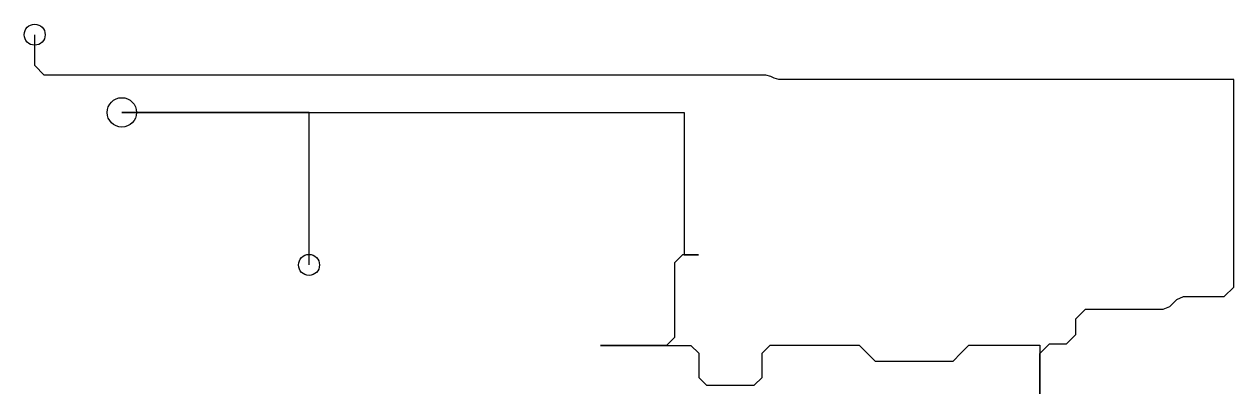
# Model space of a CAD drawing. Header units: metres. Extents: x 138.7 to 196.3, y 11.7 to 29.3.
import ezdxf

# ---------------------------------------------------------------- set-up
doc = ezdxf.new("R2010")
doc.units = ezdxf.units.M
for name, color, linetype in [('PATH_LINES', 3, 'Continuous'), ('PPO_POINTS', 2, 'Continuous'), ('START_GOAL', 1, 'Continuous')]:
    doc.layers.add(name, color=color, linetype=linetype)

msp = doc.modelspace()

# ---------------------------------------------------------------- linework, layer by layer
at = {"layer": 'PATH_LINES'}
for p, q in [((139.232, 27.373, 152.313), (139.232, 28.845, 152.313)), ((139.232, 28.845, 152.313), (139.232, 28.845, 149.386)), ((139.232, 28.845, 149.386), (139.232, 28.845, 139.993)), ((139.683, 26.922, 152.313), (139.232, 27.373, 152.313)), ((174.039, 26.922, 152.313), (139.683, 26.922, 152.313)), ((174.266, 26.861, 152.313), (174.039, 26.922, 152.313)), ((174.428, 26.768, 152.313), (174.266, 26.861, 152.313)), ((174.655, 26.707, 152.313), (174.428, 26.768, 152.313)), ((194.714, 26.707, 152.313), (174.655, 26.707, 152.313)), ((195.065, 26.707, 152.664), (194.714, 26.707, 152.313)), ((195.416, 26.707, 153.239), (195.065, 26.707, 152.888)), ((195.065, 26.707, 152.888), (195.065, 26.707, 152.664)), ((195.559, 26.707, 153.239), (195.416, 26.707, 153.239)), ((196.31, 26.707, 153.239), (195.559, 26.707, 153.239)), ((196.31, 26.256, 153.239), (196.31, 26.707, 153.239)), ((196.31, 25.756, 153.239), (196.31, 26.256, 153.239)), ((196.31, 25.258, 153.239), (196.31, 25.756, 153.239)), ((147.156, 25.145, 160.703), (143.382, 25.145, 160.703)), ((143.382, 25.145, 160.703), (147.156, 25.145, 160.703)), ((147.405, 25.145, 160.6), (147.156, 25.145, 160.703)), ((147.156, 25.145, 160.703), (147.405, 25.145, 160.6)), ((147.778, 25.145, 160.227), (147.405, 25.145, 160.6)), ((147.405, 25.145, 160.6), (147.778, 25.145, 160.227)), ((148.027, 25.145, 160.124), (147.778, 25.145, 160.227)), ((147.778, 25.145, 160.227), (148.027, 25.145, 160.124)), ((151.914, 25.145, 160.124), (148.027, 25.145, 160.124)), ((148.027, 25.145, 160.124), (151.914, 25.145, 160.124)), ((152.29, 25.145, 160.124), (151.914, 25.145, 160.124)), ((151.914, 25.145, 160.124), (152.29, 25.145, 160.124)), ((152.29, 24.769, 160.124), (152.29, 25.145, 160.124)), ((152.29, 25.145, 160.124), (152.666, 25.145, 160.124)), ((152.29, 17.883, 160.124), (152.29, 24.769, 160.124)), ((152.666, 25.145, 160.124), (169.764, 25.145, 160.124)), ((169.764, 25.145, 160.124), (170.14, 25.145, 160.124)), ((170.14, 25.145, 160.124), (170.14, 24.769, 160.124)), ((170.14, 24.769, 160.124), (170.14, 24.555, 160.124)), ((196.31, 25.009, 153.342), (196.31, 25.258, 153.239)), ((196.31, 24.655, 153.696), (196.31, 25.009, 153.342)), ((170.14, 24.555, 160.124), (170.14, 24.204, 159.773)), ((170.14, 24.204, 159.773), (170.14, 24.204, 159.275)), ((170.14, 24.204, 159.275), (170.14, 23.853, 158.924)), ((196.31, 24.406, 153.799), (196.31, 24.655, 153.696)), ((196.31, 18.545, 153.799), (196.31, 24.406, 153.799)), ((170.14, 23.853, 158.924), (170.14, 18.735, 158.924)), ((170.14, 18.735, 158.924), (170.14, 18.359, 158.924)), ((196.31, 18.26, 153.681), (196.31, 18.545, 153.799)), ((170.064, 18.359, 156.033), (169.688, 17.983, 156.033)), ((169.688, 17.983, 156.033), (169.688, 14.43, 156.033)), ((170.477, 18.359, 156.033), (170.064, 18.359, 156.033)), ((170.14, 18.359, 158.924), (170.516, 18.359, 158.924)), ((170.828, 18.359, 156.384), (170.477, 18.359, 156.033)), ((170.516, 18.359, 158.924), (170.828, 18.359, 158.924)), ((170.828, 18.359, 158.924), (170.828, 18.359, 156.384)), ((196.31, 18.096, 153.517), (196.31, 18.26, 153.681)), ((196.31, 17.811, 153.399), (196.31, 18.096, 153.517)), ((196.31, 16.827, 153.399), (196.31, 17.811, 153.399)), ((195.859, 16.376, 153.399), (196.31, 16.827, 153.399)), ((193.265, 15.906, 152.347), (193.602, 16.244, 152.347)), ((193.602, 16.244, 152.347), (193.922, 16.376, 152.347)), ((193.922, 16.376, 152.347), (194.815, 16.376, 152.347)), ((194.815, 16.376, 152.347), (195.216, 16.376, 152.748)), ((195.216, 16.376, 152.748), (195.216, 16.376, 153.048)), ((195.216, 16.376, 153.048), (195.567, 16.376, 153.399)), ((195.567, 16.376, 153.399), (195.859, 16.376, 153.399)), ((188.796, 15.323, 152.347), (189.247, 15.774, 152.347)), ((189.247, 15.774, 152.347), (192.945, 15.774, 152.347)), ((192.945, 15.774, 152.347), (193.265, 15.906, 152.347)), ((188.796, 14.572, 152.347), (188.796, 15.323, 152.347)), ((169.688, 14.43, 156.033), (169.312, 14.054, 156.033)), ((188.345, 14.121, 152.347), (188.796, 14.572, 152.347)), ((168.788, 14.054, 156.634), (166.159, 14.054, 156.634)), ((166.159, 14.054, 156.634), (170.463, 14.054, 156.634)), ((169.139, 14.054, 156.033), (168.788, 14.054, 156.384)), ((168.788, 14.054, 156.384), (168.788, 14.054, 156.634)), ((169.312, 14.054, 156.033), (169.139, 14.054, 156.033)), ((170.463, 14.054, 156.634), (170.839, 13.678, 156.634)), ((173.861, 13.68, 156.874), (174.237, 14.056, 156.874)), ((174.237, 14.056, 156.874), (176.709, 14.056, 156.874)), ((176.709, 14.056, 156.874), (176.958, 14.056, 156.977)), ((176.958, 14.056, 156.977), (177.202, 14.056, 157.221)), ((177.202, 14.056, 157.221), (177.381, 14.056, 157.295)), ((177.381, 14.056, 157.295), (178.482, 14.056, 157.295)), ((178.482, 14.056, 157.295), (178.858, 13.68, 157.295)), ((183.322, 13.68, 157.295), (183.698, 14.056, 157.295)), ((183.698, 14.056, 157.295), (184.049, 14.056, 157.646)), ((184.049, 14.056, 157.646), (184.049, 14.056, 158.402)), ((184.049, 14.056, 158.402), (184.4, 14.056, 158.753)), ((184.4, 14.056, 158.753), (186.13, 14.056, 158.753)), ((186.13, 14.056, 158.753), (186.63, 14.056, 158.753)), ((186.63, 14.056, 158.753), (187.081, 14.056, 158.753)), ((187.081, 13.67, 152.347), (187.532, 14.121, 152.347)), ((187.081, 14.056, 158.753), (187.081, 13.605, 158.753)), ((187.532, 14.121, 152.347), (188.345, 14.121, 152.347)), ((170.839, 13.678, 156.634), (170.839, 12.53, 156.634)), ((173.861, 13.375, 156.874), (173.861, 13.68, 156.874)), ((173.861, 13.126, 156.77), (173.861, 13.375, 156.874)), ((178.858, 13.68, 157.295), (179.234, 13.304, 157.295)), ((179.234, 13.304, 157.295), (182.946, 13.304, 157.295)), ((182.946, 13.304, 157.295), (183.322, 13.68, 157.295)), ((187.081, 12.097, 152.347), (187.081, 13.67, 152.347)), ((187.081, 13.605, 158.753), (187.081, 12.097, 158.753)), ((173.861, 13.092, 156.737), (173.861, 13.126, 156.77)), ((173.861, 12.843, 156.634), (173.861, 13.092, 156.737)), ((173.861, 12.53, 156.634), (173.861, 12.843, 156.634)), ((170.839, 12.53, 156.634), (171.215, 12.154, 156.634)), ((171.215, 12.154, 156.634), (173.485, 12.154, 156.634)), ((173.485, 12.154, 156.634), (173.861, 12.53, 156.634)), ((187.081, 12.097, 158.753), (187.081, 11.746, 158.402)), ((187.081, 11.746, 152.698), (187.081, 12.097, 152.347)), ((187.081, 11.746, 158.402), (187.081, 11.746, 152.698))]:
    msp.add_line(p, q, dxfattribs=at)
at = {"layer": 'PPO_POINTS'}
msp.add_circle((143.382, 25.145, 160.703), 0.7, dxfattribs=at)
at = {"layer": 'START_GOAL'}
for centre in [(139.232, 28.845, 139.993), (152.29, 17.883, 160.124)]:
    msp.add_circle(centre, 0.5, dxfattribs=at)

doc.saveas('drawing.dxf')
